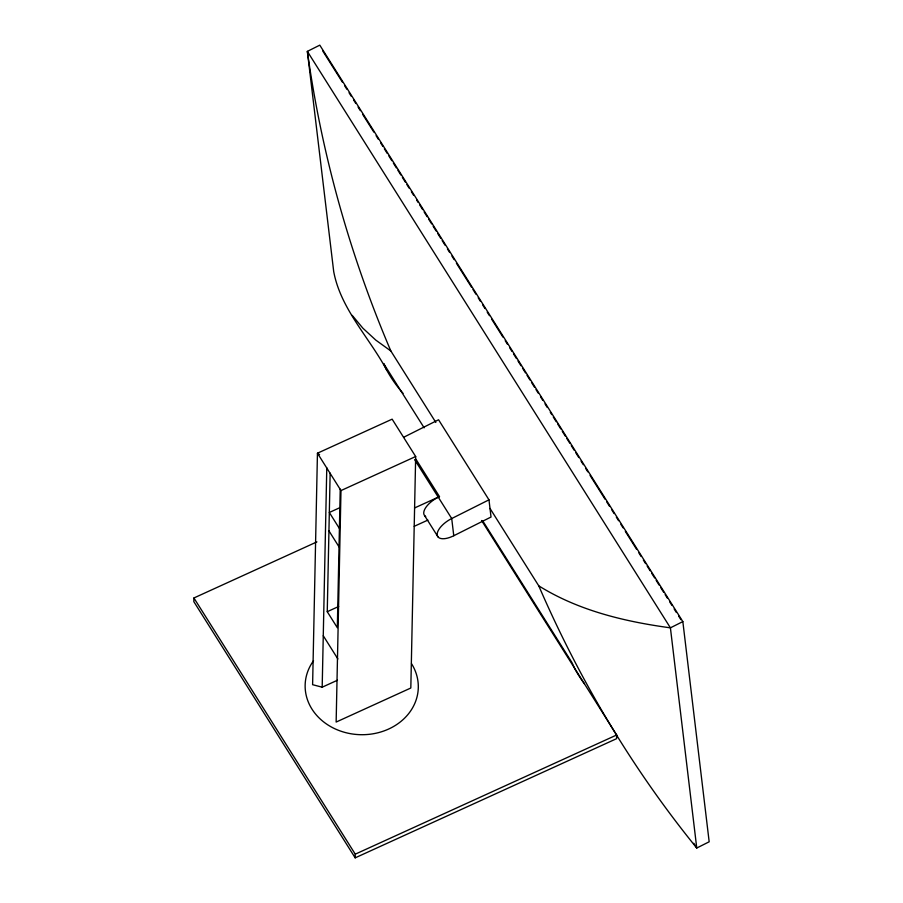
<?xml version="1.0" encoding="UTF-8"?>
<svg xmlns="http://www.w3.org/2000/svg" width="903" height="903" viewBox="0 0 903 903"><rect width="100%" height="100%" fill="white"/><g stroke="black" fill="none" stroke-linecap="round" stroke-linejoin="round"><path stroke-width="1.35" d="M316.908 541.89L193.908 597.978L193.829 601.646L355.184 857.85L616.58 738.677L616.659 734.997L481.57 520.5M319.572 454.593L317.45 453.216L340.984 490.577L336.142 722.061L410.82 688.007L415.673 456.523L392.139 419.161L317.45 453.216L312.607 684.688L322.19 687.194L326.784 467.788M340.228 489.144L337.327 627.709L327.247 611.692L330.148 473.127M355.184 857.85L355.263 854.17L193.908 597.978M403.776 437.221L438.553 419.771L488.974 499.833L491.029 517.035L453.769 535.739A17.688 8.003 -32.2 0 1 437.21 534.926A17.688 8.003 -32.2 0 1 451.714 518.536L488.974 499.833M403.054 393.324A624.865 282.82 -32.2 0 1 386.766 370.241C369.293 337.462 340.724 309.153 333.704 271.566L307.359 51.381L319.786 45.15L682.837 621.603L670.41 627.833C624.628 621.625 578.338 610.563 538.752 585.833L490.002 508.434M340.984 490.577L415.673 456.523M339.483 507.847L329.324 512.475L339.404 528.492M414.59 507.949L439.49 496.605L415.956 459.243M414.206 526.325L427.898 520.083M327.247 611.692L338.681 606.489M322.19 687.194L337.429 680.241M355.263 854.17L616.659 734.997M435.833 422.423L390.841 350.974L375.795 340.104L362.904 328.218L352.215 315.373M322.789 51.042L342.316 82.038M344.562 85.616L346.82 89.194M349.066 92.772L351.323 96.339M353.57 99.917L355.827 103.495M358.073 107.073L360.331 110.651M362.577 114.23L373.842 132.109M376.099 135.676L378.346 139.254M380.603 142.832L382.849 146.41M384.351 148.792L387.353 153.566M388.854 155.948L391.857 160.711M393.358 163.093L396.361 167.868M397.873 170.249L400.876 175.024M402.377 177.406L405.379 182.169M406.881 184.551L409.127 188.129M411.384 191.707L413.63 195.285M416.633 200.048L418.134 202.441M419.635 204.823L422.638 209.586M424.139 211.968L427.142 216.743M428.643 219.124L431.657 223.888M433.158 226.281L436.16 231.044M437.662 233.425L440.664 238.2M442.165 240.582L445.168 245.345M447.414 248.923L449.671 252.501M451.918 256.08L454.175 259.658M456.421 263.236L471.445 287.075M472.946 289.457L475.949 294.22M478.195 297.798L480.452 301.376M482.699 304.954L484.956 308.533M487.202 312.099L489.46 315.678M491.717 319.256L502.971 337.135M505.228 340.713L507.475 344.291M509.732 347.869L511.978 351.448M513.48 353.829L516.482 358.593M517.983 360.974L520.986 365.749M522.498 368.131L525.501 372.894M527.002 375.287L530.005 380.05M531.506 382.432L534.508 387.206M536.01 389.588L538.256 393.166M540.513 396.744L542.759 400.311M545.017 403.889L547.263 407.467M550.266 412.242L551.767 414.624M553.279 417.005L556.282 421.769M557.783 424.162L560.786 428.925M562.287 431.307L565.289 436.081M566.791 438.463L569.793 443.226M571.294 445.619L574.297 450.383M575.798 452.764L578.8 457.539M581.047 461.106L583.304 464.684M585.562 468.262L587.808 471.84M590.065 475.418L605.078 499.257M606.579 501.639L609.581 506.414M611.828 509.981L614.085 513.559M616.343 517.137L618.589 520.715M620.846 524.293L623.093 527.871M625.35 531.438L636.604 549.317M638.861 552.896L641.107 556.474M643.365 560.052L645.611 563.63M647.124 566.012L650.126 570.775M651.627 573.168L654.63 577.931M656.131 580.313L659.134 585.088M660.635 587.469L663.637 592.233M665.139 594.625L667.385 598.192M669.642 601.77L671.888 605.349M674.146 608.927L676.392 612.505M678.65 616.083L680.907 619.65M693.764 843.278L696.755 848.019L709.171 841.788L682.837 621.603M424.128 427.808L383.628 363.503L386.766 370.241M482.62 520.692L571.87 662.407L575.019 669.146A624.865 282.82 -32.2 0 0 584.478 683.831M414.635 459.661L451.714 518.536L453.769 535.739M424.658 515.692L438.011 536.89M328.94 530.851L339.02 546.857M323.263 635.757L337.88 658.964M538.752 585.833C579.421 679.756 632.156 768.543 696.755 848.019L670.41 627.833L307.359 51.381C321.671 154.402 350.025 255.335 390.841 350.974M425.719 516.527A17.688 8.003 -32.2 0 1 439.49 496.605M411.508 663.649A56.596 48.356 1.2 0 1 360.105 734.681A56.596 48.356 1.2 0 1 313.533 660.725"/></g></svg>
